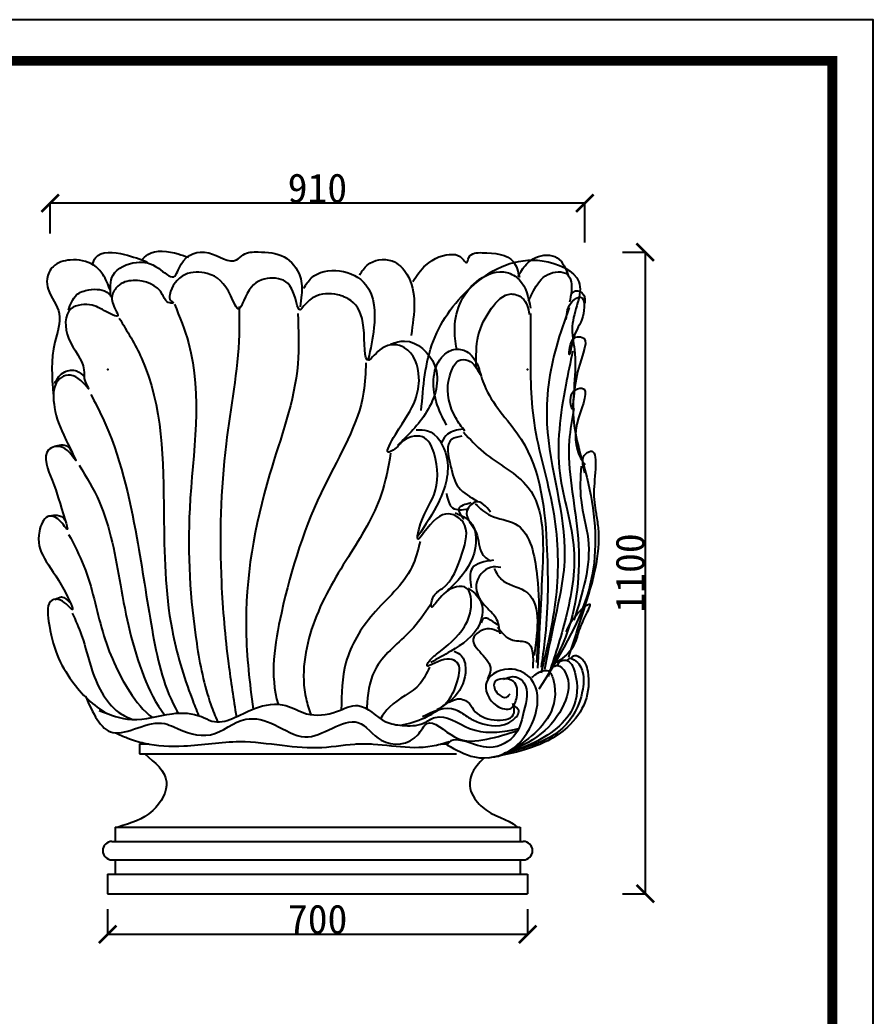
# Model space of a CAD drawing. Extents: x 3172 to 33391, y 13916 to 34175.
# Drawn here: x 7203 to 8668, y 20106 to 21815 of the extents above; entities that cross this region are included whole.
import ezdxf

# ---------------------------------------------------------------- set-up
doc = ezdxf.new("R2010")
doc.units = 0
doc.layers.get('0').update_dxf_attribs({"linetype": 'CONTINUOUS'})
doc.layers.get('DEFPOINTS').update_dxf_attribs({"linetype": 'CONTINUOUS'})
doc.dimstyles.new('ISO-25', dxfattribs={"dimtxt": 2.5, "dimasz": 2.5, "dimexe": 1.25, "dimexo": 0.625, "dimtad": 1, "dimdec": 4, "dimdsep": 46, "dimlunit": 6, "dimtxsty": 'Standard', "dimcen": 2.5, "dimadec": 0, "dimazin": 0, "dimtfac": 1, "dimtdec": 4, "dimtmove": 0, "dimatfit": 3, "dimfxl": 1, "dimtolj": 1, "dimtzin": 0, "dimarcsym": 0})

# ---------------------------------------------------------------- blocks, each defined once
blk = doc.blocks.new('_ARCHTICK')
at = {"color": 0, "linetype": 'ByBlock', "const_width": 0.15}
blk.add_lwpolyline([(-0.5, -0.5), (0.5, 0.5)], dxfattribs=at)
blk = doc.blocks.new('*D198')
at = {"color": 0, "linetype": 'ByBlock'}
for p, q in [((13382.5, 20733.2), (13382.5, 20689.1)), ((14103.4, 20733.2), (14103.4, 20689.1)), ((13382.5, 20690.3), (14103.4, 20690.3))]:
    blk.add_line(p, q, dxfattribs=at)
at = {"layer": 'DEFPOINTS', "color": 0, "linetype": 'ByBlock'}
for p in [(13382.5, 20733.9), (14103.4, 20733.9), (14103.4, 20690.3)]:
    blk.add_point(p, dxfattribs=at)
at = {"color": 0, "linetype": 'ByBlock', "xscale": 30, "yscale": 30, "zscale": 30, "rotation": 180}
blk.add_blockref('_ARCHTICK', (13382.5, 20690.3), dxfattribs=at)
at = {"color": 0, "linetype": 'ByBlock', "xscale": 30, "yscale": 30, "zscale": 30}
blk.add_blockref('_ARCHTICK', (14103.4, 20690.3), dxfattribs=at)
at = {"color": 0, "linetype": 'ByBlock', "insert": (13743, 20715.9), "char_height": 50, "attachment_point": 5}
blk.add_mtext('\\A1;700', dxfattribs=at)
blk = doc.blocks.new('*D221')
at = {"color": 0, "linetype": 'ByBlock'}
for p, q in [((14266.4, 21860.4), (14306.6, 21860.4)), ((14305.4, 21860.4), (14305.4, 20759.8)), ((14266.4, 20759.8), (14306.6, 20759.8))]:
    blk.add_line(p, q, dxfattribs=at)
at = {"layer": 'DEFPOINTS', "color": 0, "linetype": 'ByBlock'}
for p in [(14265.7, 21860.4), (14265.7, 20759.8), (14305.4, 20759.8)]:
    blk.add_point(p, dxfattribs=at)
at = {"color": 0, "linetype": 'ByBlock', "xscale": 30, "yscale": 30, "zscale": 30}
for p, rotation in [((14305.4, 21860.4), 90), ((14305.4, 20759.8), 270)]:
    blk.add_blockref('_ARCHTICK', p, dxfattribs=dict(at, rotation=rotation))
at = {"color": 0, "linetype": 'ByBlock', "insert": (14279.7, 21310.1), "char_height": 50, "attachment_point": 5, "rotation": 90}
blk.add_mtext('\\A1;1100', dxfattribs=at)
blk = doc.blocks.new('*D222')
at = {"color": 0, "linetype": 'ByBlock'}
for p, q in [((13283.8, 21892.4), (13283.8, 21945.8)), ((14201.5, 21944.5), (13283.8, 21944.5)), ((14201.5, 21876.9), (14201.5, 21945.8))]:
    blk.add_line(p, q, dxfattribs=at)
at = {"layer": 'DEFPOINTS', "color": 0, "linetype": 'ByBlock'}
for p in [(13283.8, 21944.5), (13283.8, 21891.8), (14201.5, 21876.2)]:
    blk.add_point(p, dxfattribs=at)
at = {"color": 0, "linetype": 'ByBlock', "xscale": 30, "yscale": 30, "zscale": 30, "rotation": 180}
blk.add_blockref('_ARCHTICK', (13283.8, 21944.5), dxfattribs=at)
at = {"color": 0, "linetype": 'ByBlock', "xscale": 30, "yscale": 30, "zscale": 30}
blk.add_blockref('_ARCHTICK', (14201.5, 21944.5), dxfattribs=at)
at = {"color": 0, "linetype": 'ByBlock', "insert": (13742.6, 21970.1), "char_height": 50, "attachment_point": 5}
blk.add_mtext('\\A1;910', dxfattribs=at)

msp = doc.modelspace()

# ---------------------------------------------------------------- linework, layer by layer
for p, q in [((7408.89948, 20573.22004), (7424.61181, 20573.22004)), ((7408.89948, 20573.22004), (7408.89948, 20556.09384)), ((7779.86349, 20573.22004), (7807.06232, 20573.22004)), ((7926.07449, 20573.22004), (7938.12654, 20573.22004)), ((7408.89948, 20556.09384), (7952.99412, 20556.09384)), ((7366.74268, 20430.73624), (8062.32988, 20430.73624)), ((7366.74268, 20430.73624), (7366.74268, 20405.99424)), ((8062.32988, 20430.73624), (8062.32988, 20405.99424)), ((7361.47308, 20405.99424), (8067.59948, 20405.99424)), ((7361.47308, 20374.37664), (8067.59948, 20374.37664)), ((7366.74268, 20374.37664), (7366.74268, 20349.68267)), ((8062.32988, 20374.37664), (8062.32988, 20349.68267)), ((7354.09564, 20349.68267), (8074.97692, 20349.68267)), ((7354.09564, 20349.68267), (7354.09564, 20316.32704)), ((8074.97692, 20349.68267), (8074.97692, 20316.32704)), ((7354.09564, 20316.32704), (8074.97692, 20316.32704))]:
    msp.add_line(p, q)
msp.add_lwpolyline([(8667.98137, 17710.09481), (8667.98137, 21815.29574), (3171.87102, 21815.29574), (3171.87102, 17710.09481)], close=True)
at = {"const_width": 16.81311}
msp.add_lwpolyline([(8597.92675, 17780.14943), (8597.92675, 21745.24112), (3259.76444, 21745.24112), (3259.76444, 17780.14943)], close=True, dxfattribs=at)
for centre, start, end in [((7361.47308, 20390.18544), 90, 270), ((8067.59948, 20390.18544), 270, 90)]:
    msp.add_arc(centre, 15.8088, start, end)
for points in [[(7327.86712, 21395.51439), (7333.36006, 21407.40662), (7382.79646, 21412.89535), (7422.16254, 21400.08835)], [(7359.57036, 21340.94408), (7363.33419, 21377.29941), (7403.39277, 21399.41775), (7441.19113, 21389.44098), (7467.46571, 21374.79217), (7480.0117, 21396.1039), (7527.48545, 21415.80821), (7575.26824, 21403.69351), (7586.65248, 21412.40114), (7612.35342, 21417.23343), (7656.90994, 21408.64021), (7684.51101, 21374.79217), (7687.02025, 21343.45132), (7684.51101, 21323.39324)], [(7412.09215, 21402.83267), (7423.07803, 21412.89535), (7475.2609, 21413.81012), (7492.65522, 21408.3214)], [(7877.73488, 21366.36967), (7900.43715, 21394.72566), (7947.26059, 21413.15706), (7962.86837, 21406.06806), (7969.96277, 21398.97907), (7974.21946, 21407.48588), (7996.92173, 21415.99265), (8050.83965, 21400.39688), (8060.77185, 21373.45867)], [(7358.12091, 21352.22163), (7345.80435, 21378.72915), (7329.69818, 21394.82299), (7289.90629, 21403.34326), (7260.53618, 21391.98288), (7250.11447, 21371.15558), (7252.00932, 21353.16833), (7270.9578, 21311.51367), (7263.37841, 21262.28549), (7260.53618, 21173.296)], [(7786.92581, 21377.71208), (7799.69588, 21394.72566), (7842.26262, 21401.81465), (7867.8026, 21379.12985), (7874.89709, 21274.21263)], [(7892.42592, 21145.02275), (7913.38644, 21264.97662), (7983.88974, 21362.08215), (8100.12496, 21402.06682), (8163.00626, 21365.89022), (8151.57331, 21289.72904), (8155.38426, 21249.74441), (8153.47879, 21131.69453), (8176.3447, 21030.78093), (8185.87218, 20863.22632), (8094.40844, 20667.11122)], [(8058.7794, 21375.02845), (8072.84315, 21396.10772), (8108.00234, 21411.91722), (8125.64845, 21407.16379), (8145.23862, 21375.40864)], [(7690.784, 21354.73403), (7703.32999, 21372.28488), (7752.2593, 21384.82124), (7797.42477, 21361.00221), (7811.22535, 21287.03791), (7801.18861, 21233.13168)], [(7953.3018, 21250.30914), (7949.78582, 21287.19796), (7991.9769, 21369.75862), (8039.44185, 21382.05487), (8060.53739, 21369.75862), (8079.87494, 21320.57354)], [(8076.35904, 21332.8698), (8085.14882, 21350.43588), (8109.76033, 21378.54163), (8143.16154, 21378.54163), (8150.19342, 21350.43588), (8146.67752, 21331.1132)], [(7286.80373, 21317.12506), (7300.60431, 21343.45132), (7321.93246, 21352.22679), (7355.80661, 21345.95861), (7362.07961, 21338.43684)], [(7986.70301, 21220.44679), (7990.21899, 21273.14506), (8013.07243, 21320.57354), (8046.47373, 21345.16605), (8065.81127, 21338.13963), (8078.11703, 21310.03388)], [(8150.19342, 21345.16605), (8157.22529, 21350.43588), (8171.28895, 21343.40946), (8173.04694, 21329.35656)], [(8141.40364, 21301.25081), (8151.95141, 21332.8698), (8166.01507, 21339.89622), (8169.53096, 21306.52064), (8153.70931, 21269.63187), (8146.67752, 21241.52612), (8155.4673, 21269.63187), (8166.01507, 21271.38846), (8160.74118, 21211.66372), (8150.19342, 21150.18239), (8153.70931, 21178.28814), (8167.77306, 21183.55797), (8162.49917, 21132.6163), (8166.01507, 21064.10855), (8173.04694, 21051.81224)], [(8079.90164, 21311.72378), (8079.90164, 21261.33079), (8085.95348, 21124.26194), (8118.22977, 20977.11442), (8124.28162, 20833.99837), (8098.05709, 20694.9138)], [(8146.47152, 21321.80236), (8124.28162, 21255.28365), (8108.14339, 21122.24618), (8138.40245, 20894.46998), (8118.22977, 20771.51109), (8104.10885, 20700.96095)], [(7840.08108, 21259.45795), (7863.9184, 21264.47248), (7915.35687, 21223.10262), (7901.5563, 21142.87013), (7851.37249, 21085.20307)], [(7935.72216, 21120.32005), (7918.14252, 21160.72205), (7930.44828, 21239.76947), (7951.54381, 21250.30914), (7972.63935, 21245.03931), (7991.9769, 21216.93356)], [(8152.52337, 21247.22078), (8140.41976, 21188.76494), (8130.33338, 21037.58603), (8154.54059, 20906.56428), (8140.41976, 20789.65258), (8110.1607, 20688.86661)], [(7967.36546, 21109.78038), (7951.54381, 21132.6163), (7939.23806, 21195.85423), (7944.51194, 21213.42037), (7956.8177, 21230.98646), (7972.63935, 21230.98646), (7993.73489, 21206.39389)], [(7262.96641, 21191.76182), (7280.53073, 21211.81995), (7300.60431, 21213.07355), (7314.40488, 21203.04453)], [(7991.14176, 21216.985), (8003.24537, 21182.71779), (8063.76349, 21096.04188), (8108.14339, 20906.56428), (8104.10885, 20749.33822), (8098.05709, 20704.99238)], [(8154.54059, 21148.45053), (8146.47152, 21094.02611), (8160.59244, 20936.80006), (8142.43699, 20763.44823), (8118.22977, 20709.02381)], [(7883.81268, 21111.88375), (7903.0969, 21110.40147), (7935.73162, 21065.93372), (7922.38105, 20988.85628), (7886.77946, 20929.56596)], [(7963.84957, 21113.29362), (7937.48015, 21104.51055), (7926.93238, 21090.45765)], [(7964.91724, 21108.13617), (7999.21083, 21073.86896), (8075.8671, 21013.39739), (8100.07432, 20866.24992), (8092.00525, 20702.97667)], [(7962.09158, 21100.99732), (7944.51194, 21095.72748), (7942.75403, 21050.05565), (7956.8177, 21013.16688), (7988.461, 20990.33091)], [(7263.14186, 21083.96089), (7274.00989, 21086.13284), (7284.878, 21083.96089), (7291.39885, 21076.35907)], [(8173.04694, 21037.75939), (8174.80485, 21071.13497), (8180.07873, 21074.64821), (8188.86859, 21009.65364), (8192.38449, 20969.25163), (8195.90038, 20944.65907), (8171.28895, 20804.13031), (8144.91953, 20721.56966)], [(8166.64429, 21049.68032), (8166.64429, 20991.22447), (8178.74789, 20924.70576), (8154.54059, 20785.62115)], [(7935.72216, 21002.62721), (7946.26993, 20978.03465), (7972.63935, 20976.27806)], [(7977.91323, 20986.81772), (7956.8177, 20976.27806), (7965.60748, 20958.71197)], [(8011.31453, 20971.00822), (7986.70301, 20988.57431), (7970.88136, 20972.76482), (7986.70301, 20935.87605), (7997.25078, 20898.98723), (8011.31453, 20886.69097)], [(7985.08992, 20985.17733), (8011.31444, 20965.02012), (8053.67711, 20950.91011), (8089.98802, 20870.28135), (8089.98802, 20713.05524)], [(7950.56563, 20969.58693), (7977.26686, 20953.28209), (7986.16721, 20917.70789), (7957.98263, 20856.9353), (7937.21505, 20836.18367)], [(7255.53417, 20964.50382), (7267.48904, 20965.58976), (7280.53073, 20957.98794), (7282.70441, 20952.5581)], [(8016.58833, 20888.44757), (7979.67122, 20874.39472), (7977.91323, 20841.01913)], [(8028.89408, 20876.15131), (8011.31453, 20876.15131), (7986.70301, 20846.28897), (8004.28265, 20807.64355), (8020.10431, 20790.07741), (8027.13609, 20761.97166)], [(8017.36629, 20874.31278), (8029.4699, 20856.17129), (8069.81526, 20836.01413), (8085.95348, 20725.14959)], [(7972.81664, 20840.63045), (7993.58421, 20819.87883), (7992.10078, 20778.37558), (7943.14862, 20732.4256), (7909.03047, 20713.15625)], [(7264.22861, 20821.15532), (7275.09672, 20825.4992), (7289.22526, 20815.72543)], [(8141.40364, 20765.4849), (8160.74118, 20797.10389), (8181.83672, 20812.91338), (8173.04694, 20791.83406), (8160.74118, 20760.21507), (8150.19342, 20735.62256), (8123.824, 20712.78664)], [(8023.6202, 20777.78116), (7997.25078, 20786.56423), (7995.49287, 20781.2944)], [(8025.37819, 20765.4849), (8009.55654, 20770.75473), (7981.42913, 20753.18864), (7995.49287, 20728.59608), (8011.31453, 20700.49033), (8006.04064, 20684.68089)], [(8023.41805, 20773.52681), (8049.64258, 20751.35394), (8073.84979, 20747.32246), (8083.93617, 20702.97667)], [(7949.08228, 20732.4256), (7960.94942, 20725.01431), (7968.36642, 20701.29819), (7950.56563, 20655.34816), (7919.41426, 20631.63203)], [(8149.31534, 20719.65122), (8153.66294, 20724.53848), (8163.98838, 20722.36639), (8178.11792, 20697.38718), (8173.77033, 20646.34266), (8143.33749, 20601.81453), (8071.60288, 20563.80266), (8007.47645, 20549.14099)], [(8125.40386, 20707.16164), (8132.46863, 20715.85006), (8141.16374, 20716.93611), (8155.83669, 20696.30113), (8152.0326, 20633.31006), (8074.86355, 20570.31899), (8023.23633, 20551.31309)], [(8143.33749, 20715.85006), (8146.05467, 20719.65122), (8154.74977, 20717.47913), (8169.42282, 20696.30113), (8168.87931, 20663.17653), (8134.64239, 20600.18546), (8072.68971, 20567.60388), (8034.10519, 20557.28639)], [(7936.25235, 20571.90972), (7983.88974, 20550.96537), (8050.58209, 20566.19763), (8081.07, 20684.24746), (8048.67653, 20701.38375), (8004.85018, 20680.43945), (8021.99966, 20638.55074), (8046.77105, 20634.74273), (8056.29853, 20653.783), (8050.58209, 20680.43945), (8018.18861, 20678.53541), (8023.90513, 20659.4951), (8039.14905, 20653.783), (8044.86557, 20659.4951)], [(8111.81774, 20697.9302), (8117.25217, 20704.44653), (8126.4907, 20707.70467), (8139.5334, 20696.30113), (8137.35956, 20641.45546), (8098.23162, 20590.95402), (8034.64861, 20555.65727)], [(8082.47174, 20687.06964), (8089.53651, 20693.04294), (8110.1874, 20698.47322), (8119.42593, 20682.18243), (8111.81774, 20621.90648), (8076.49381, 20582.80862), (8041.71338, 20559.45848)], [(8033.41152, 20684.40453), (8054.84657, 20688.18429), (8068.71637, 20678.10497), (8068.71637, 20630.22816), (8054.84657, 20591.17073), (8009.45475, 20567.23233), (7969.10638, 20577.31165), (7956.49752, 20579.8315), (7940.106, 20576.05175), (7937.58428, 20572.27199)], [(7940.71002, 20644.52082), (7954.83094, 20650.56797), (7975.00362, 20642.5051), (7985.08992, 20628.39505), (8051.65989, 20626.37933), (8049.64258, 20642.5051)], [(7894.31282, 20620.33218), (7950.79632, 20632.42648), (7970.96908, 20620.33218), (7991.14176, 20610.25361), (8049.64258, 20614.28504), (8059.72896, 20630.41076), (8049.64258, 20640.48939)], [(7367.66395, 20592.43068), (7387.83814, 20583.61126), (7416.83852, 20574.79184), (7484.92632, 20569.75218), (7580.75365, 20577.31165), (7653.88498, 20571.01208), (7721.97278, 20567.23233), (7786.27801, 20573.53194), (7911.10562, 20569.75218), (7940.106, 20577.31165)], [(7417.69625, 20556.09384), (7455.08198, 20508.50973), (7431.52507, 20458.94829), (7372.2764, 20430.73624)]]:
    msp.add_spline(points, degree=3)
for points, knots in [([(7857.13759, 20605.237), (7871.208, 20608.2049), (7902.08176, 20617.20597), (7943.29677, 20645.15247), (7955.50015, 20681.0747), (7960.60761, 20712.37065), (7933.47142, 20727.00769), (7897.33793, 20699.68008), (7907.0584, 20718.4353), (7930.65949, 20736.25021), (7963.40947, 20762.98691), (7980.3637, 20803.30667), (7978.15787, 20847.37973), (7937.58871, 20840.59494), (7926.1946, 20825.76887), (7907.0941, 20802.22941), (7911.89079, 20831.18294), (7942.72017, 20844.63329), (7961.98164, 20893.50606), (7976.59912, 20947.89254), (7936.61191, 20975.98607), (7910.13753, 20956.56864), (7883.01328, 20914.78139), (7892.23458, 20965.19476), (7921.07401, 20997.46794), (7922.68347, 21059.52301), (7898.23489, 21109.31169), (7864.02338, 21098.01689), (7851.32198, 21081.76841), (7824.72027, 21063.53169), (7859.54083, 21125.97794), (7881.27569, 21151.20076), (7893.01984, 21207.70167), (7874.83393, 21258.05603), (7825.64821, 21261.06134), (7791.80831, 21210.67929), (7798.47575, 21294.05172), (7781.2524, 21330.99668), (7744.50674, 21347.98144), (7709.92299, 21344.88036), (7693.9575, 21328.86154), (7682.33201, 21313.81645), (7674.71738, 21346.70995), (7663.96755, 21373.08669), (7610.58726, 21373.97789), (7592.61282, 21347.51925), (7578.08945, 21309.81998), (7560.65059, 21359.35187), (7534.07758, 21383.13753), (7482.46505, 21384.04992), (7460.94874, 21355.31209), (7459.57026, 21335.02555), (7469.56771, 21328.93532), (7453.09166, 21329.68962), (7447.31706, 21358.11051), (7406.88822, 21372.96607), (7372.21247, 21363.3897), (7358.13435, 21339.91678), (7363.9581, 21323.96369), (7376.14349, 21303.21238), (7347.21379, 21316.09527), (7330.59042, 21329.30003), (7278.0385, 21325.77685), (7281.65314, 21260.57098), (7317.35412, 21228.15224), (7311.87621, 21198.08864), (7328.48921, 21171.8218), (7298.45117, 21214.01036), (7257.98928, 21197.58434), (7262.22041, 21140.89075), (7274.37528, 21110.53129), (7309.33072, 21041.64209), (7280.95998, 21089.34835), (7236.56628, 21077.38676), (7266.16944, 21011.26164), (7272.13329, 20984.90641), (7288.72436, 20932.69334), (7271.45996, 20960.96412), (7246.61823, 20968.88552), (7222.72912, 20903.93785), (7261.68283, 20879.94925), (7302.85034, 20788.54755), (7277.6719, 20822.28844), (7248.67248, 20821.30925), (7255.04042, 20748.81253), (7281.16383, 20688.3339), (7329.29012, 20638.04109), (7353.29102, 20625.46912)], [43.5792968177, 43.5792968177, 43.5792968177, 43.5792968177, 84.4977945504, 135.0162545867, 176.2190974426, 191.797483798, 218.2748060047, 247.3656220671, 251.6429415776, 270.58395768, 335.062880622, 362.2754686974, 402.1847189607, 420.2132503061, 459.7389970965, 467.8565772046, 483.2765478046, 504.9233864882, 570.8854897825, 621.1566037941, 643.2499617303, 689.9007135586, 712.9391619822, 728.3591227234, 790.9000099393, 857.840755024, 890.7547774569, 926.510520506, 931.9927131714, 952.6910076928, 983.5931507707, 1049.1651520634, 1085.5512375885, 1139.3486077534, 1176.1341740874, 1205.1382207539, 1258.6564603396, 1307.4251908783, 1330.5498763917, 1369.0217485285, 1394.7640393178, 1400.1757406624, 1413.0077768722, 1455.6448895522, 1490.9410740773, 1535.6084445531, 1551.0311926001, 1575.9738966319, 1628.7564008001, 1665.1738716593, 1706.1167538603, 1715.8693776463, 1721.2810789909, 1727.0233039737, 1744.6622535982, 1797.7332208444, 1824.2567996809, 1842.8342817894, 1866.4928247614, 1876.7935245394, 1890.7273335676, 1922.4063179366, 1957.3340271844, 2005.3017891972, 2062.6240734345, 2081.8455413251, 2094.6775709383, 2123.1222670859, 2152.4009544126, 2196.7637780397, 2253.6341725162, 2289.5735134065, 2319.3379321982, 2342.623014307, 2392.6808553014, 2461.0325403352, 2475.9565177253, 2495.5423820015, 2515.2946891101, 2542.5229620033, 2645.7904495437, 2680.9569942369, 2705.4616760788, 2718.8600686665, 2753.7623167055, 2858.5475350402, 2935.7830003765, 2935.7830003765, 2935.7830003765, 2935.7830003765]), ([(7468.66882, 21327.84955), (7477.63409, 21305.8365), (7522.59693, 21195.43618), (7485.11669, 20992.9003), (7497.54046, 20786.39287), (7521.26408, 20663.82454), (7538.6643, 20620.81546), (7542.73302, 20611.09514)], [0, 0, 0, 0, 67.1650054473, 336.8472730922, 557.0949664416, 659.1675429927, 689.1360152847, 689.1360152847, 689.1360152847, 689.1360152847]), ([(7579.61868, 21323.81807), (7579.85476, 21307.67672), (7581.01206, 21228.55091), (7549.2313, 21072.27256), (7544.61953, 20882.71122), (7558.15052, 20726.52295), (7570.20217, 20650.17051), (7575.02844, 20619.79736)], [0, 0, 0, 0, 45.9021753899, 225.0150481399, 450.8307183746, 583.2983343842, 670.8244613891, 670.8244613891, 670.8244613891, 670.8244613891]), ([(7680.48216, 21311.72378), (7681.69966, 21282.66185), (7685.66416, 21188.02808), (7617.50701, 21013.09228), (7581.98562, 20812.57774), (7597.88798, 20677.8557), (7603.66288, 20633.08524)], [0, 0, 0, 0, 82.2414545085, 267.801198715, 525.040302125, 653.104992461, 653.104992461, 653.104992461, 653.104992461]), ([(7373.85718, 21303.66092), (7387.65974, 21281.19119), (7449.06509, 21181.22701), (7449.77719, 20989.69419), (7452.97856, 20792.95536), (7487.42229, 20679.43346), (7506.23074, 20631.52252), (7510.03265, 20622.07293)], [0, 0, 0, 0, 74.5066125521, 331.467826921, 519.3801229723, 636.8208188661, 665.8182825103, 665.8182825103, 665.8182825103, 665.8182825103]), ([(7797.48387, 21227.06358), (7796.7926, 21210.11198), (7793.74129, 21135.28622), (7709.58789, 21001.00672), (7653.91285, 20827.09336), (7631.78727, 20690.39003), (7646.64593, 20641.32679)], [0, 0, 0, 0, 47.967808981, 211.7338968879, 431.9072820076, 580.0423557325, 580.0423557325, 580.0423557325, 580.0423557325]), ([(7325.44266, 21172.63916), (7332.37353, 21159.29287), (7372.16993, 21082.65966), (7403.4487, 20944.16014), (7427.62951, 20776.28299), (7448.95618, 20672.30386), (7473.76522, 20628.92955), (7475.37928, 20626.2099)], [0, 0, 0, 0, 42.7734149462, 245.6010083052, 396.8441388236, 530.583620385, 539.6092323043, 539.6092323043, 539.6092323043, 539.6092323043]), ([(7839.84654, 21071.85324), (7835.60144, 21047.92946), (7824.26797, 20984.05834), (7764.4318, 20891.30389), (7699.71048, 20783.33157), (7683.82206, 20681.80506), (7699.49548, 20632.45186), (7702.76506, 20623.58665)], [0, 0, 0, 0, 68.6697768969, 183.3328733539, 308.2441090479, 429.2834889491, 456.1478491048, 456.1478491048, 456.1478491048, 456.1478491048]), ([(7305.26998, 21051.69604), (7317.63575, 21031.24569), (7355.61649, 20968.43366), (7375.69734, 20840.38459), (7401.14319, 20715.50597), (7436.55694, 20642.54659), (7451.75266, 20622.9244)], [0, 0, 0, 0, 67.6323676504, 207.7288913544, 361.7444351162, 432.484796944, 432.484796944, 432.484796944, 432.484796944]), ([(7287.11453, 20932.76863), (7296.53088, 20914.87964), (7324.24655, 20862.22602), (7340.87776, 20765.45058), (7379.03299, 20676.63466), (7415.34884, 20629.77908), (7431.26076, 20618.4311)], [0, 0, 0, 0, 57.3222842373, 168.7197887187, 275.7363238236, 331.7224271563, 331.7224271563, 331.7224271563, 331.7224271563]), ([(7890.27828, 20920.67428), (7886.48582, 20905.3624), (7874.17302, 20855.64998), (7807.07807, 20802.02533), (7756.9683, 20719.32228), (7755.25131, 20659.3164), (7755.13699, 20632.00325)], [0, 0, 0, 0, 44.1587229863, 143.3681734492, 233.296909478, 310.583135436, 310.583135436, 310.583135436, 310.583135436]), ([(7293.16638, 20797.71544), (7298.94297, 20785.03581), (7313.49542, 20753.09315), (7326.49591, 20690.61647), (7356.92795, 20632.08178), (7391.21016, 20617.48727), (7398.4869, 20615.00952)], [0, 0, 0, 0, 39.4336437142, 99.3415923822, 184.7675242502, 206.5433698711, 206.5433698711, 206.5433698711, 206.5433698711]), ([(7908.43365, 20811.8255), (7897.7305, 20796.51011), (7870.68438, 20757.8092), (7811.58079, 20716.74273), (7800.01168, 20661.76495), (7799.13536, 20637.05831), (7799.07548, 20633.34706)], [0, 0, 0, 0, 53.1908348387, 134.409508096, 193.7953582157, 204.3317976778, 204.3317976778, 204.3317976778, 204.3317976778]), ([(7906.41642, 20704.99238), (7901.76803, 20694.93892), (7887.66054, 20664.42746), (7844.57497, 20648.55329), (7827.06789, 20623.75773), (7822.69056, 20616.48782)], [0, 0, 0, 0, 30.8454551913, 93.6134820784, 117.5696838921, 117.5696838921, 117.5696838921, 117.5696838921]), ([(7315.96767, 20655.42647), (7328.74521, 20626.49286), (7356.38601, 20563.9027), (7429.77615, 20619.58514), (7481.97292, 20595.65641), (7533.24642, 20575.86942), (7584.52847, 20625.36602), (7643.71135, 20608.39142), (7690.3238, 20575.43035), (7737.17452, 20600.13652), (7789.01055, 20621.14569), (7821.26659, 20566.27677), (7882.14982, 20572.33803), (7905.23766, 20624.42994), (7950.71711, 20573.25682), (8005.2531, 20579.86529), (8040.59826, 20590.60453), (8058.15419, 20596.4509)], [0, 0, 0, 0, 74.1009566538, 160.2977027805, 175.7438214371, 236.7336342317, 299.8768132415, 347.7450335753, 400.4512579633, 447.9059117846, 490.459840852, 538.1791130287, 598.5233213127, 621.6662463481, 671.7966092874, 724.3532034029, 776.9308329477, 776.9308329477, 776.9308329477, 776.9308329477]), ([(7339.76171, 20630.75912), (7358.23189, 20623.40825), (7399.0952, 20607.14524), (7457.73582, 20628.19688), (7505.9327, 20626.47483), (7549.93441, 20601.07579), (7597.91984, 20637.20128), (7656.0223, 20645.83884), (7698.86039, 20618.90913), (7742.88406, 20624.40652), (7790.55217, 20649.86832), (7822.07229, 20609.94857), (7861.96198, 20604.06054), (7892.402, 20603.75736), (7927.32183, 20630.54518), (7978.94912, 20588.29781), (8028.74825, 20593.1204), (8056.40467, 20598.77671), (8059.68784, 20599.47935)], [0, 0, 0, 0, 54.843576371, 121.3356404886, 169.4290326197, 187.6495228453, 259.9542643206, 311.6202426968, 347.6073841944, 396.7897494019, 432.7786830672, 485.3002337172, 512.2907471093, 547.1705703254, 568.5686621681, 627.5884941063, 698.2151593297, 707.7629221256, 707.7629221256, 707.7629221256, 707.7629221256]), ([(7999.80346, 20549.31117), (7998.66186, 20547.54921), (7960.93273, 20510.98782), (8001.84723, 20445.31891), (8040.39065, 20446.77546), (8056.79616, 20430.73624)], [16.3379206297, 16.3379206297, 16.3379206297, 16.3379206297, 22.4863902457, 69.8147937724, 137.8314855505, 137.8314855505, 137.8314855505, 137.8314855505])]:
    msp.add_open_spline(points, degree=3, knots=knots)
for p in [(7354.53628, 21215.39634), (8074.53628, 21215.39634)]:
    msp.add_point(p)

# ---------------------------------------------------------------- dimensions: what is measured, and where the dimension line sits
for base, p1, p2, text, picture, middle in [((7255.34375, 21500.99617), (8173.04694, 21432.72162), (7255.34375, 21448.26635), '910', '*D222', (7714.19535, 21526.62117)), ((8074.97692, 20246.80924), (7354.09564, 20290.36122), (8074.97692, 20290.36122), '700', '*D198', (7714.53628, 20272.43424))]:
    dim = msp.add_linear_dim(base=base, p1=p1, p2=p2, text=text, dimstyle='ISO-25', override={"dimtxt": 50, "dimasz": 30, "dimblk1": 'ARCHTICK', "dimblk2": 'ARCHTICK', "dimsah": 1})
    dim.commit()
    dim.dimension.update_dxf_attribs({"geometry": picture, "text_midpoint": middle, "insert": (-6028.43352, -443.51188)})
dim = msp.add_linear_dim(base=(8276.9173, 20316.32704), p1=(8237.31404, 21416.88814), p2=(8237.31404, 20316.32704), angle=90, text='1100', dimstyle='ISO-25', override={"dimtxt": 50, "dimasz": 30, "dimdec": 0, "dimblk1": 'ARCHTICK', "dimblk2": 'ARCHTICK', "dimsah": 1, "dimtdec": 0})
dim.commit()
dim.dimension.update_dxf_attribs({"geometry": '*D221', "text_midpoint": (8251.2923, 20866.60759), "insert": (-6028.43352, -443.51188)})

doc.saveas('drawing.dxf')
